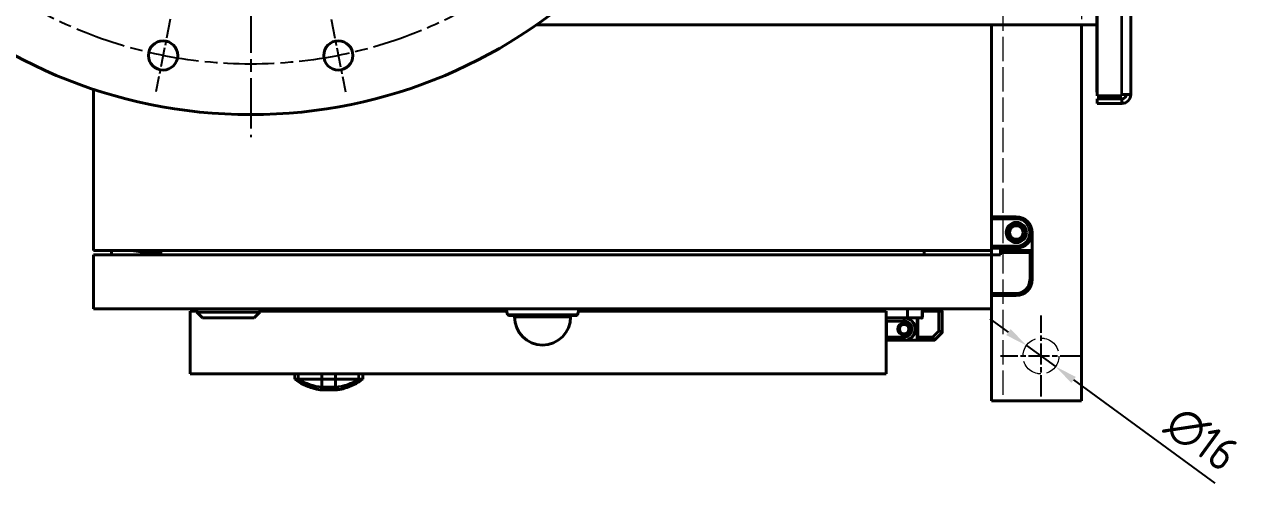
# Model space of a CAD drawing. Header units: millimetres. Extents: x 0 to 4205, y 0 to 2970.
# Drawn here: x 1624 to 2175, y 2113 to 2321 of the extents above; entities that cross this region are included whole.
import ezdxf

# ---------------------------------------------------------------- set-up
doc = ezdxf.new("R2010")
doc.units = ezdxf.units.MM
doc.header["$LTSCALE"] = 5
doc.linetypes.add('CHAIN', pattern=[0.3543, 0.2362, -0.0295, 0.0591, -0.0295])
doc.linetypes.add('DASHED', pattern=[0.2067, 0.1654, -0.0413])
for name, color, linetype, lineweight in [('가려진 것(ISO)', 2, 'DASHED', 18), ('가시적인 것(ISO)', 3, 'Continuous', 40), ('가시적인 좁은 것(ISO)', 3, 'Continuous', 35), ('중심 표식(ISO)', 1, 'Continuous', 25), ('중심선(ISO)', 1, 'Continuous', 25), ('치수(ISO)', 2, 'Continuous', 25)]:
    doc.layers.add(name, color=color, linetype=linetype, lineweight=lineweight)
doc.styles.add('치수 텍스트_PSTEK_POSCO', font='isocp.shx')
doc.dimstyles.new('치수_PSTEK_POSCO', dxfattribs={"dimscale": 5, "dimtxt": 3, "dimasz": 2, "dimexe": 2, "dimexo": 2.5, "dimgap": 1, "dimtad": 1, "dimrnd": 1e-08, "dimdsep": 46, "dimtxsty": '치수 텍스트_PSTEK_POSCO', "dimcen": 0.09, "dimdle": 10, "dimclrd": 7, "dimclre": 7, "dimclrt": 2, "dimadec": 1, "dimazin": 2, "dimtfac": 1, "dimtmove": 0, "dimatfit": 3, "dimfxl": 0, "dimtolj": 1, "dimlwd": -1, "dimlwe": -1, "dimarcsym": 0})

# ---------------------------------------------------------------- blocks, each defined once
blk = doc.blocks.new('*D49')
at = {"layer": 'Defpoints', "color": 0}
for p in [(2069.75, 2178.63), (2082.66, 2169.18)]:
    blk.add_point(p, dxfattribs=at)
at = {"layer": '치수(ISO)', "color": 7}
for p, q in [((2061.68, 2184.54), (2053.61, 2190.45)), ((2069.75, 2178.63), (2082.66, 2169.18)), ((2090.73, 2163.27), (2153.55, 2117.28))]:
    blk.add_line(p, q, dxfattribs=at)
for points in [[(2062.66, 2185.88), (2060.7, 2183.19), (2069.75, 2178.63)], [(2091.71, 2164.62), (2089.74, 2161.93), (2082.66, 2169.18)]]:
    blk.add_solid(points, dxfattribs=at)
at = {"layer": '치수(ISO)', "color": 2, "insert": (2134.51, 2146.7), "char_height": 15, "attachment_point": 4, "rotation": 323.79, "style": '치수 텍스트_PSTEK_POSCO'}
blk.add_mtext('\\A1;∅16', dxfattribs=at)

msp = doc.modelspace()

# ---------------------------------------------------------------- linework, layer by layer
at = {"layer": '가려진 것(ISO)', "ltscale": 13.075485}
msp.add_line((2059.2036, 2653.9047), (2059.2036, 2153.9047), dxfattribs=at)
at = {"layer": '가려진 것(ISO)', "ltscale": 12.094824}
msp.add_line((2094.2036, 2383.9047), (2094.2036, 2321.4047), dxfattribs=at)
at = {"layer": '가려진 것(ISO)', "ltscale": 12.182277}
msp.add_circle((2076.2036, 2173.9047), 8, dxfattribs=at)
at = {"layer": '가시적인 것(ISO)'}
for p, q in [((2101.2036, 2289.8189), (2101.2036, 2717.9905)), ((2116.2036, 2717.4047), (2116.2036, 2290.4047)), ((2101.0036, 2294.4047), (2101.0036, 2713.4047)), ((2101.0036, 2321.4047), (1851.4828, 2321.4047)), ((2054.2036, 2321.4047), (2054.2036, 2220.9047)), ((2094.2036, 2321.4047), (2094.2036, 2153.9047)), ((1654.2036, 2292.7027), (1654.2036, 2220.9047)), ((2101.0036, 2294.4047), (2101.0036, 2291.4047)), ((2101.2036, 2294.4047), (2101.0036, 2294.4047)), ((2101.0036, 2291.4047), (2101.2036, 2291.4047)), ((2112.2036, 2289.8189), (2101.2036, 2289.8189)), ((2112.2036, 2290.4047), (2116.2036, 2290.4047)), ((2112.2036, 2290.4047), (2112.2036, 2289.8189)), ((2112.2036, 2288.4047), (2101.2036, 2288.4047)), ((2101.2036, 2288.4047), (2101.2036, 2286.4047)), ((2101.2036, 2286.4047), (2112.2036, 2286.4047)), ((2112.2036, 2288.4047), (2112.2036, 2286.4047)), ((2054.2036, 2235.9047), (2065.2036, 2235.9047)), ((2072.2036, 2228.9047), (2072.2036, 2220.9047)), ((2054.2036, 2220.9047), (1654.2036, 2220.9047)), ((1654.2036, 2218.9047), (1654.2036, 2194.9047)), ((2054.2036, 2218.9047), (1654.2036, 2218.9047)), ((1662.3363, 2220.9047), (1662.0745, 2218.9047)), ((1662.2023, 2219.8813), (1662.2022, 2220.1825)), ((1675.5555, 2220.3245), (1671.0055, 2220.9047)), ((1675.3696, 2218.9047), (1675.3945, 2219.0946)), ((1675.3945, 2219.0946), (1675.5555, 2220.3245)), ((1684.2036, 2220.1919), (1678.2022, 2220.1893)), ((1678.2028, 2218.9161), (1678.2022, 2220.1893)), ((1678.2028, 2218.9047), (1678.2028, 2218.9161)), ((1684.2036, 2220.9047), (1684.2036, 2218.9047)), ((2024.2036, 2220.9047), (2024.2036, 2218.9047)), ((2065.2036, 2221.9047), (2054.2036, 2221.9047)), ((2054.2036, 2220.9047), (2054.2036, 2218.9047)), ((2054.2036, 2194.9047), (2054.2036, 2218.9047)), ((2058.2036, 2218.9047), (2054.2036, 2218.9047)), ((2058.2036, 2220.9047), (2058.2036, 2221.9047)), ((2058.2036, 2219.9047), (2058.2036, 2220.9047)), ((2072.2036, 2220.9047), (2058.2036, 2220.9047)), ((2058.2036, 2219.9047), (2058.2036, 2218.9047)), ((2071.2036, 2219.9047), (2072.2036, 2220.9047)), ((2072.2036, 2220.9047), (2072.2036, 2207.9047)), ((2065.2036, 2200.9047), (2054.2036, 2200.9047)), ((1654.2036, 2194.9047), (2054.2036, 2194.9047)), ((1697.2036, 2193.9047), (1697.2036, 2165.9047)), ((1700.2036, 2193.9047), (1697.2036, 2193.9047)), ((1700.2036, 2194.9047), (1700.2036, 2193.4047)), ((1700.2036, 2193.4047), (1728.2036, 2193.4047)), ((1702.7036, 2190.9047), (1700.2036, 2193.4047)), ((1725.7036, 2190.9047), (1702.7036, 2190.9047)), ((1725.7036, 2190.9047), (1728.2036, 2193.4047)), ((1728.2036, 2194.9047), (1728.2036, 2193.4047)), ((1838.1985, 2193.9047), (1728.2036, 2193.9047)), ((1838.6233, 2192.1937), (1837.9502, 2194.9047)), ((1838.6233, 2192.1937), (1869.7839, 2192.1937)), ((1839.0036, 2191.9047), (1838.6233, 2192.1937)), ((1839.0036, 2191.9047), (1869.4036, 2191.9047)), ((1841.7036, 2191.9047), (1841.7036, 2191.3047)), ((1866.7036, 2191.9047), (1866.7036, 2191.3047)), ((1869.4036, 2191.9047), (1869.7839, 2192.1937)), ((1869.7839, 2192.1937), (1870.457, 2194.9047)), ((2007.2036, 2193.9047), (1870.2087, 2193.9047)), ((1980.2036, 2194.9047), (1980.2036, 2193.9047)), ((2001.7036, 2194.9047), (2001.7036, 2193.9047)), ((2007.2036, 2193.9047), (2007.2036, 2165.9047)), ((2007.4036, 2190.9047), (2015.2036, 2190.9047)), ((2021.0036, 2190.9047), (2015.2036, 2190.9047)), ((2016.7036, 2194.9047), (2016.7036, 2190.9047)), ((2021.4036, 2190.9047), (2021.0036, 2190.9047)), ((2021.2036, 2190.7047), (2021.2036, 2182.4875)), ((2023.0036, 2190.9047), (2021.4036, 2190.9047)), ((2023.2036, 2193.7047), (2023.2036, 2191.1047)), ((2030.6208, 2193.9047), (2023.4036, 2193.9047)), ((2032.0036, 2193.9047), (2030.6208, 2193.9047)), ((2032.2036, 2193.7047), (2032.2036, 2184.4875)), ((2054.2036, 2194.9047), (2054.2036, 2153.9047)), ((2012.7496, 2184.9047), (2012.8036, 2184.9047)), ((2016.7036, 2188.0893), (2016.7036, 2188.0283)), ((2032.145, 2184.3461), (2028.7622, 2180.9632)), ((2015.2036, 2180.9047), (2007.4036, 2180.9047)), ((2015.2036, 2180.9047), (2021.0036, 2180.9047)), ((2021.0036, 2180.9047), (2021.4036, 2180.9047)), ((2021.2036, 2181.1047), (2021.2036, 2182.4875)), ((2028.6208, 2180.9047), (2021.4036, 2180.9047)), ((2007.2036, 2165.9047), (1697.2036, 2165.9047)), ((1743.8161, 2163.6355), (1743.8161, 2165.9047)), ((1755.9536, 2163.6355), (1755.9536, 2165.9047)), ((1761.9536, 2163.6355), (1755.9536, 2163.6355)), ((1755.9536, 2160.0639), (1755.9536, 2163.6355)), ((1761.9536, 2163.6355), (1761.9536, 2165.9047)), ((1761.9536, 2160.0639), (1761.9536, 2163.6355)), ((1774.0911, 2163.6355), (1774.0911, 2165.9047)), ((1755.9536, 2158.8201), (1755.9536, 2160.0639)), ((1761.9536, 2158.8201), (1761.9536, 2160.0639)), ((2094.2036, 2153.9047), (2054.2036, 2153.9047))]:
    msp.add_line(p, q, dxfattribs=at)
for centre, radius in [((1724.2036, 2503.9047), 222.5), ((1685.1855, 2307.7476), 6.5), ((1763.2217, 2307.7476), 6.5), ((2065.2036, 2228.9047), 4.5), ((2065.2036, 2228.9047), 4), ((2065.2036, 2228.9047), 3), ((2015.2036, 2185.9047), 2.65), ((2015.2036, 2185.9047), 2.6), ((2015.2036, 2185.9047), 2.1)]:
    msp.add_circle(centre, radius, dxfattribs=at)
for centre, radius, start, end in [((2112.2036, 2290.4047), 4, 270, 0), ((2112.2036, 2290.4047), 2, 270, 0), ((2065.2036, 2228.9047), 7, 270, 90), ((2065.2036, 2207.9047), 7, 270, 0), ((1854.2036, 2191.3047), 12.5, 180, 0), ((2007.4036, 2190.7047), 0.2, 90, 180), ((2015.2036, 2185.9047), 5, 270, 90), ((2021.4036, 2190.7047), 0.2, 90, 180), ((2023.0036, 2191.1047), 0.2, 270, 0), ((2023.4036, 2193.7047), 0.2, 90, 180), ((2032.0036, 2193.7047), 0.2, 0, 90), ((2032.0036, 2184.4875), 0.2, 315, 0), ((2007.4036, 2181.1047), 0.2, 180, 270), ((2021.4036, 2181.1047), 0.2, 180, 270), ((2028.6208, 2181.1047), 0.2, 270, 315), ((1758.9536, 2183.6447), 25.09, 232.891459, 253.987162), ((1758.9536, 2183.6447), 25.09, 286.012838, 307.108541)]:
    msp.add_arc(centre, radius, start, end, dxfattribs=at)
for points in [[(1662.2022, 2220.1825), (1662.2157, 2220.1825), (1662.2293, 2220.1854), (1662.2429, 2220.191)], [(1678.2022, 2220.1893), (1677.3181, 2220.189), (1676.4339, 2220.2345), (1675.5555, 2220.3245)], [(2013.0355, 2184.3809), (2013.0932, 2184.2989), (2013.1415, 2184.2397), (2013.1671, 2184.209)], [(2013.1867, 2187.6235), (2013.182, 2187.618), (2013.1656, 2187.599), (2013.1395, 2187.5666)], [(2013.1418, 2184.24), (2013.1665, 2184.2093), (2013.1821, 2184.1911), (2013.1866, 2184.1858)], [(1755.9539, 2158.8201), (1755.9568, 2158.8192), (1755.9597, 2158.8189), (1755.9626, 2158.819)], [(1758.9548, 2158.8571), (1757.9457, 2158.8571), (1756.9253, 2158.8417), (1755.9626, 2158.8189)], [(1761.9447, 2158.8189), (1760.9827, 2158.8416), (1759.9631, 2158.857), (1758.9548, 2158.8571)], [(1761.9447, 2158.819), (1761.9476, 2158.8189), (1761.9505, 2158.8192), (1761.9534, 2158.8201)], [(1768.9958, 2160.652), (1768.9053, 2160.6125), (1768.7663, 2160.5523), (1768.584, 2160.4765)]]:
    msp.add_open_spline(points, degree=3, dxfattribs=at)
for points, knots in [([(2012.5691, 2186.1904), (2012.5611, 2186.1168), (2012.5561, 2186.0417), (2012.5512, 2185.8336), (2012.5584, 2185.6983), (2012.575, 2185.5691)], [0, 0, 0, 0, 0.0225601295, 0.0225601295, 0.062516854, 0.062516854, 0.062516854, 0.062516854]), ([(2013.1762, 2187.6112), (2013.1586, 2187.5902), (2013.121, 2187.5453), (2013.0249, 2187.4153), (2012.9657, 2187.3289), (2012.836, 2187.1032), (2012.7635, 2186.9538), (2012.7036, 2186.7836)], [0, 0, 0, 0, 0.05351917, 0.05351917, 0.107427384, 0.107427384, 0.170590402, 0.170590402, 0.170590402, 0.170590402]), ([(2013.1418, 2184.24), (2013.1585, 2184.2192), (2013.1713, 2184.2039), (2013.1827, 2184.1905), (2013.1852, 2184.1876), (2013.1871, 2184.1853), (2013.1875, 2184.1848), (2013.1877, 2184.1846), (2013.1877, 2184.1846), (2013.1877, 2184.1846)], [0, 0, 0, 0, 0.0269944178, 0.0269944178, 0.0397526939, 0.0397526939, 0.0445337675, 0.0445337675, 0.0457729442, 0.0457729442, 0.0457729442, 0.0457729442]), ([(1743.8161, 2163.6355), (1743.8719, 2163.6355), (1743.9555, 2163.6355), (1744.3741, 2163.6355), (1744.5485, 2163.6355), (1744.9672, 2163.6355), (1745.2114, 2163.6355), (1745.4901, 2163.6355)], [-0.794182825, -0.794182825, -0.794182825, -0.794182825, -0.397060479, -0.397060479, -0.1985164, -0.1985164, -0.000001, -0.000001, -0.000001, -0.000001]), ([(1745.4901, 2163.6355), (1745.9935, 2163.6355), (1746.5939, 2163.6355), (1747.9929, 2163.6355), (1748.7894, 2163.6355), (1750.1249, 2163.6355), (1750.5926, 2163.6355), (1751.815, 2163.6355), (1752.5937, 2163.6355), (1753.8195, 2163.6355), (1754.2362, 2163.6355), (1755.0853, 2163.6355), (1755.517, 2163.6355), (1755.9536, 2163.6355)], [-1.4373876, -1.4373876, -1.4373876, -1.4373876, -1.07799796, -1.07799796, -0.71829101, -0.71829101, -0.53864198, -0.53864198, -0.26919777, -0.26919777, -0.13451784, -0.13451784, -0.000001, -0.000001, -0.000001, -0.000001]), ([(1761.9536, 2163.6355), (1762.3903, 2163.6355), (1762.8219, 2163.6355), (1763.671, 2163.6355), (1764.0877, 2163.6355), (1765.3135, 2163.6355), (1766.0923, 2163.6355), (1767.3146, 2163.6355), (1767.7823, 2163.6355), (1769.1178, 2163.6355), (1769.9143, 2163.6355), (1771.3134, 2163.6355), (1771.9137, 2163.6355), (1772.4171, 2163.6355)], [-1.43451955, -1.43451955, -1.43451955, -1.43451955, -1.30026929, -1.30026929, -1.16585639, -1.16585639, -0.89694514, -0.89694514, -0.71765182, -0.71765182, -0.35866508, -0.35866508, -0.000001, -0.000001, -0.000001, -0.000001]), ([(1772.4171, 2163.6355), (1772.6958, 2163.6355), (1772.9401, 2163.6355), (1773.3587, 2163.6355), (1773.5331, 2163.6355), (1773.9517, 2163.6355), (1774.0354, 2163.6355), (1774.0911, 2163.6355)], [-0.79365146, -0.79365146, -0.79365146, -0.79365146, -0.595268882, -0.595268882, -0.396857642, -0.396857642, -0.000001, -0.000001, -0.000001, -0.000001]), ([(1755.9593, 2158.819), (1754.938, 2158.9185), (1753.959, 2159.0705), (1752.7204, 2159.3431), (1752.3657, 2159.4325), (1752.0325, 2159.5282)], [0, 0, 0, 0, 0.321773695, 0.321773695, 0.459943574, 0.459943574, 0.459943574, 0.459943574]), ([(1765.8748, 2159.5282), (1765.0473, 2159.2907), (1764.0765, 2159.0902), (1762.6819, 2158.8978), (1762.3181, 2158.8551), (1761.948, 2158.819)], [0, 0, 0, 0, 0.343124535, 0.343124535, 0.459743791, 0.459743791, 0.459743791, 0.459743791])]:
    msp.add_open_spline(points, degree=3, knots=knots, dxfattribs=at)
at = {"layer": '가시적인 좁은 것(ISO)'}
for p, q in [((2112.2036, 2290.4047), (2112.2036, 2717.4047)), ((2065.2036, 2234.9047), (2054.2036, 2234.9047)), ((2065.2036, 2235.9047), (2065.2036, 2234.9047)), ((2054.2036, 2222.9047), (2065.2036, 2222.9047)), ((2065.2036, 2222.9047), (2065.2036, 2221.9047)), ((2071.2036, 2219.9047), (2058.2036, 2219.9047)), ((2071.2036, 2219.9047), (2071.2036, 2207.9047)), ((2072.2036, 2207.9047), (2071.2036, 2207.9047)), ((2054.2036, 2201.9047), (2065.2036, 2201.9047)), ((2065.2036, 2200.9047), (2065.2036, 2201.9047)), ((1841.7036, 2191.3047), (1866.7036, 2191.3047)), ((2007.4036, 2190.9047), (2007.4036, 2190.8461)), ((2007.4036, 2189.4632), (2007.4036, 2190.8461)), ((2007.4036, 2190.8461), (2015.2036, 2190.8461)), ((2015.2036, 2190.8461), (2015.2036, 2190.9047)), ((2015.2036, 2189.4632), (2015.2036, 2190.8461)), ((2021.0036, 2190.7047), (2016.6036, 2190.7047)), ((2021.0036, 2190.7047), (2021.0036, 2190.9047)), ((2021.0036, 2181.1047), (2021.0036, 2190.7047)), ((2021.0036, 2190.7047), (2021.2036, 2190.7047)), ((2021.4036, 2190.7047), (2021.2036, 2190.7047)), ((2021.4036, 2190.9047), (2021.4036, 2190.7047)), ((2021.4036, 2190.7047), (2021.4036, 2182.4875)), ((2023.0036, 2190.7047), (2021.4036, 2190.7047)), ((2023.0036, 2190.7047), (2023.0036, 2190.9047)), ((2023.2036, 2193.7047), (2023.4036, 2193.7047)), ((2023.2036, 2191.1047), (2023.4036, 2191.1047)), ((2023.4036, 2193.9047), (2023.4036, 2193.7047)), ((2023.4036, 2193.7047), (2023.4036, 2191.1047)), ((2030.6208, 2193.7047), (2023.4036, 2193.7047)), ((2030.6208, 2193.9047), (2030.6208, 2193.7047)), ((2030.6208, 2185.0603), (2030.6208, 2193.7047)), ((2030.6208, 2193.7047), (2030.7622, 2193.7047)), ((2030.7622, 2185.0603), (2030.7622, 2193.7047)), ((2032.145, 2193.7047), (2030.7622, 2193.7047)), ((2032.145, 2193.7047), (2032.145, 2184.4875)), ((2032.145, 2193.7047), (2032.2036, 2193.7047)), ((2007.4036, 2189.3218), (2007.2036, 2189.3218)), ((2007.4036, 2189.4632), (2007.4036, 2189.3218)), ((2015.2036, 2189.4632), (2007.4036, 2189.4632)), ((2007.4036, 2189.3218), (2007.4036, 2182.4875)), ((2015.2036, 2189.3218), (2007.4036, 2189.3218)), ((2015.2036, 2189.4632), (2015.2036, 2189.3218)), ((2028.048, 2182.4875), (2030.6208, 2185.0603)), ((2028.148, 2182.3875), (2030.7208, 2184.9603)), ((2032.1036, 2184.3875), (2028.7208, 2181.0047)), ((2030.6208, 2185.0603), (2030.7622, 2185.0603)), ((2030.7208, 2184.9603), (2030.6208, 2185.0603)), ((2032.1036, 2184.3875), (2030.7208, 2184.9603)), ((2032.145, 2184.4875), (2030.7622, 2185.0603)), ((2032.1036, 2184.3875), (2032.145, 2184.3461)), ((2032.2036, 2184.4875), (2032.145, 2184.4875)), ((2007.2036, 2182.4875), (2007.4036, 2182.4875)), ((2007.4036, 2182.4875), (2015.2036, 2182.4875)), ((2007.4036, 2182.4875), (2007.4036, 2182.3461)), ((2007.4036, 2180.9632), (2007.4036, 2182.3461)), ((2007.4036, 2182.3461), (2015.2036, 2182.3461)), ((2015.2036, 2180.9632), (2007.4036, 2180.9632)), ((2007.4036, 2180.9632), (2007.4036, 2180.9047)), ((2015.2036, 2182.3461), (2015.2036, 2182.4875)), ((2015.2036, 2182.3461), (2015.2036, 2180.9632)), ((2015.2036, 2180.9632), (2015.2036, 2180.9047)), ((2016.6036, 2181.1047), (2021.0036, 2181.1047)), ((2021.2036, 2181.1047), (2021.0036, 2181.1047)), ((2021.0036, 2180.9047), (2021.0036, 2181.1047)), ((2021.2036, 2182.4875), (2021.4036, 2182.4875)), ((2021.4036, 2182.4875), (2028.048, 2182.4875)), ((2021.4036, 2182.4875), (2021.4036, 2182.3461)), ((2021.4036, 2180.9632), (2021.4036, 2182.3461)), ((2021.4036, 2182.3461), (2028.048, 2182.3461)), ((2021.4036, 2180.9632), (2021.4036, 2180.9047)), ((2028.6208, 2180.9632), (2021.4036, 2180.9632)), ((2028.048, 2182.3461), (2028.048, 2182.4875)), ((2028.048, 2182.4875), (2028.148, 2182.3875)), ((2028.6208, 2180.9632), (2028.048, 2182.3461)), ((2028.7208, 2181.0047), (2028.148, 2182.3875)), ((2028.6208, 2180.9632), (2028.6208, 2180.9047)), ((2028.7622, 2180.9632), (2028.7208, 2181.0047)), ((1745.4901, 2163.6355), (1745.4901, 2165.9047)), ((1772.4171, 2163.6355), (1772.4171, 2165.9047)), ((1761.9536, 2160.0639), (1755.9536, 2160.0639))]:
    msp.add_line(p, q, dxfattribs=at)
msp.add_circle((2015.2036, 2185.9047), 2.85, dxfattribs=at)
for centre, radius, end in [((2065.2036, 2207.9047), 6, 0), ((2015.2036, 2185.9047), 4.9414, 90), ((2023.0036, 2191.1047), 0.4, 0), ((2015.2036, 2185.9047), 3.5586, 90), ((2015.2036, 2185.9047), 3.4172, 90)]:
    msp.add_arc(centre, radius, 270, end, dxfattribs=at)
for centre, major_axis, ratio, start_param, end_param in [((2007.4036, 2190.7047), (-0.2, 0), 0.70710678, 4.71238898, 6.28318531), ((2030.6208, 2193.7047), (0, 0.2), 0.70710678, 4.71238898, 6.28318531), ((2032.0036, 2193.7047), (0, 0.2), 0.70710678, 4.71238898, 6.28318531), ((2007.4036, 2189.3218), (-0.2, 0), 0.70710678, 4.71238898, 6.28318531), ((2030.6208, 2185.0603), (0.0765, 0.1848), 0.67859834, 4.43837478, 4.98640318), ((2032.0036, 2184.4875), (0.0765, 0.1848), 0.67859834, 4.43837478, 4.98640318), ((2007.4036, 2182.4875), (-0.2, 0), 0.70710678, 0, 1.57079633), ((2007.4036, 2181.1047), (-0.2, 0), 0.70710678, 0, 1.57079633), ((2021.4036, 2182.4875), (-0.2, 0), 0.70710678, 0, 1.57079633), ((2021.4036, 2181.1047), (-0.2, 0), 0.70710678, 0, 1.57079633), ((2028.048, 2182.4875), (0.1848, 0.0765), 0.67859834, 4.43837478, 4.98640318), ((2028.6208, 2181.1047), (0.1848, 0.0765), 0.67859834, 4.43837478, 4.98640318), ((1758.9536, 2183.8635), (-25.09, 0), 0.95542491, 1.0043829, 1.45094002), ((1758.9536, 2183.8635), (-25.09, 0), 0.95542491, 1.69065264, 2.13720975), ((1758.9548, 2159.1571), (0, -0.3), 0.00012283, 0, 0.09109105)]:
    msp.add_ellipse(centre, major_axis=major_axis, ratio=ratio, start_param=start_param, end_param=end_param, dxfattribs=at)
for points, knots in [([(2065.2036, 2222.9047), (2065.5478, 2222.9047), (2065.8892, 2222.9341), (2066.2277, 2222.9927), (2066.2503, 2222.9966), (2066.2715, 2223.0004), (2066.2954, 2223.0048), (2066.6299, 2223.0667), (2066.9568, 2223.1564), (2067.2759, 2223.2739), (2067.3215, 2223.2907), (2067.3651, 2223.3073), (2067.4122, 2223.3259), (2067.6947, 2223.4378), (2067.9669, 2223.5701), (2068.2286, 2223.723), (2068.3159, 2223.7739), (2068.4003, 2223.8261), (2068.4869, 2223.8827), (2068.8333, 2224.1091), (2069.1536, 2224.3694), (2069.4463, 2224.662), (2069.7023, 2224.9181), (2069.9332, 2225.1949), (2070.139, 2225.4926), (2070.1684, 2225.5351), (2070.1979, 2225.579), (2070.2256, 2225.6214), (2070.4196, 2225.9181), (2070.586, 2226.2295), (2070.7246, 2226.5555), (2070.7444, 2226.6021), (2070.7645, 2226.6509), (2070.7823, 2226.6961), (2070.9166, 2227.035), (2071.019, 2227.3834), (2071.0897, 2227.7412), (2071.0944, 2227.7651), (2071.0993, 2227.7904), (2071.1034, 2227.8129), (2071.1702, 2228.1734), (2071.2036, 2228.538), (2071.2036, 2228.9047), (2071.2036, 2229.2484), (2071.1743, 2229.5897), (2071.1156, 2229.9287), (2071.1117, 2229.9513), (2071.1079, 2229.9725), (2071.1034, 2229.9964), (2071.0416, 2230.331), (2070.9519, 2230.6578), (2070.8344, 2230.9769), (2070.8176, 2231.0225), (2070.801, 2231.0661), (2070.7823, 2231.1132), (2070.6705, 2231.3958), (2070.5382, 2231.6679), (2070.3853, 2231.9297), (2070.3343, 2232.0169), (2070.2822, 2232.1013), (2070.2256, 2232.1879), (2069.9992, 2232.5343), (2069.7389, 2232.8547), (2069.4463, 2233.1473), (2069.1902, 2233.4034), (2068.9134, 2233.6343), (2068.6157, 2233.84), (2068.5732, 2233.8694), (2068.5293, 2233.8989), (2068.4869, 2233.9266), (2068.1902, 2234.1207), (2067.8788, 2234.287), (2067.5528, 2234.4257), (2067.5062, 2234.4455), (2067.4574, 2234.4655), (2067.4122, 2234.4834), (2067.0733, 2234.6176), (2066.7249, 2234.7201), (2066.3671, 2234.7908), (2066.3432, 2234.7955), (2066.3179, 2234.8003), (2066.2954, 2234.8045), (2065.9351, 2234.8712), (2065.5711, 2234.9047), (2065.2036, 2234.9047)], [0, 0, 0, 0, 0.05859375, 0.05859375, 0.05859375, 0.0625, 0.0625, 0.0625, 0.1171875, 0.1171875, 0.1171875, 0.125, 0.125, 0.125, 0.171875, 0.171875, 0.171875, 0.1875, 0.1875, 0.1875, 0.25, 0.25, 0.25, 0.3046875, 0.3046875, 0.3046875, 0.3125, 0.3125, 0.3125, 0.3671875, 0.3671875, 0.3671875, 0.375, 0.375, 0.375, 0.43359375, 0.43359375, 0.43359375, 0.4375, 0.4375, 0.4375, 0.5, 0.5, 0.5, 0.55859375, 0.55859375, 0.55859375, 0.5625, 0.5625, 0.5625, 0.6171875, 0.6171875, 0.6171875, 0.625, 0.625, 0.625, 0.671875, 0.671875, 0.671875, 0.6875, 0.6875, 0.6875, 0.75, 0.75, 0.75, 0.8046875, 0.8046875, 0.8046875, 0.8125, 0.8125, 0.8125, 0.8671875, 0.8671875, 0.8671875, 0.875, 0.875, 0.875, 0.93359375, 0.93359375, 0.93359375, 0.9375, 0.9375, 0.9375, 1, 1, 1, 1]), ([(1752.0325, 2159.5282), (1752.4053, 2159.4212), (1752.8006, 2159.3233), (1753.2098, 2159.236), (1753.2782, 2159.2214), (1753.347, 2159.2071), (1753.4162, 2159.1931), (1753.7613, 2159.1232), (1754.1179, 2159.0598), (1754.4969, 2159.0017), (1754.6466, 2158.9788), (1754.7998, 2158.9567), (1754.9564, 2158.9356), (1755.2754, 2158.8926), (1755.6083, 2158.8538), (1755.9536, 2158.8201)], [0.000000002, 0.000000002, 0.000000002, 0.000000002, 0.333333333, 0.333333333, 0.333333333, 0.389038849, 0.389038849, 0.389038849, 0.666666667, 0.666666667, 0.666666667, 0.776400558, 0.776400558, 0.776400558, 0.999989144, 0.999989144, 0.999989144, 0.999989144]), ([(1755.9537, 2158.8201), (1756.3071, 2158.8286), (1756.6791, 2158.8363), (1757.0723, 2158.8425), (1757.1659, 2158.844), (1757.2607, 2158.8455), (1757.3568, 2158.8468), (1757.8564, 2158.8537), (1758.3896, 2158.8583), (1758.9548, 2158.8583)], [0, 0, 0, 0, 0.40386338, 0.40386338, 0.40386338, 0.5, 0.5, 0.5, 1, 1, 1, 1]), ([(1758.9548, 2158.8583), (1759.4305, 2158.8583), (1759.9178, 2158.855), (1760.418, 2158.8486), (1760.4591, 2158.8481), (1760.5004, 2158.8475), (1760.5416, 2158.847), (1761.0026, 2158.8406), (1761.4744, 2158.8316), (1761.9536, 2158.8201)], [0.000000008, 0.000000008, 0.000000008, 0.000000008, 0.5, 0.5, 0.5, 0.541100474, 0.541100474, 0.541100474, 0.999998195, 0.999998195, 0.999998195, 0.999998195]), ([(1761.9536, 2158.8201), (1762.2356, 2158.8476), (1762.5172, 2158.8793), (1762.7979, 2158.9155), (1762.9602, 2158.9364), (1763.1222, 2158.9588), (1763.2836, 2158.9827), (1763.6433, 2159.0359), (1764.0002, 2159.0965), (1764.3552, 2159.166), (1764.4349, 2159.1816), (1764.5145, 2159.1977), (1764.594, 2159.2142), (1765.0276, 2159.3044), (1765.4584, 2159.4087), (1765.8748, 2159.5282)], [0.000007929, 0.000007929, 0.000007929, 0.000007929, 0.211194987, 0.211194987, 0.211194987, 0.333333333, 0.333333333, 0.333333333, 0.605566963, 0.605566963, 0.605566963, 0.666666667, 0.666666667, 0.666666667, 0.999999987, 0.999999987, 0.999999987, 0.999999987])]:
    msp.add_open_spline(points, degree=3, knots=knots, dxfattribs=at)
at = {"layer": '중심 표식(ISO)', "linetype": 'CHAIN', "ltscale": 19.051651}
msp.add_line((1724.2036, 2736.4047), (1724.2036, 2271.4047), dxfattribs=at)
at = {"layer": '중심 표식(ISO)', "linetype": 'CHAIN', "ltscale": 7.333869}
for p, q in [((1688.4045, 2323.9306), (1681.9666, 2291.5647)), ((1760.0027, 2323.9306), (1766.4407, 2291.5647))]:
    msp.add_line(p, q, dxfattribs=at)
at = {"layer": '중심 표식(ISO)', "linetype": 'CHAIN', "ltscale": 8.000593}
for p, q in [((2076.2036, 2155.9047), (2076.2036, 2191.9047)), ((2094.2036, 2173.9047), (2058.2036, 2173.9047))]:
    msp.add_line(p, q, dxfattribs=at)
at = {"layer": '중심선(ISO)', "linetype": 'CHAIN', "ltscale": 19.051651}
msp.add_circle((1724.2036, 2503.9047), 200, dxfattribs=at)

# ---------------------------------------------------------------- dimensions: what is measured, and where the dimension line sits
at = {"layer": '치수(ISO)', "color": 7}
dim = msp.add_diameter_dim_2p(p1=(2069.7488, 2178.6306), p2=(2082.6585, 2169.1787), dimstyle='치수_PSTEK_POSCO', override={"dimdec": 2, "dimlfac": 1, "dimtp": 0, "dimtm": 0, "dimtdec": 2, "dimatfit": 2}, dxfattribs=at)
dim.commit()
dim.dimension.update_dxf_attribs({"geometry": '*D49', "text_midpoint": (2138.3225, 2128.4239), "dimtype": 163})

doc.saveas('drawing.dxf')
